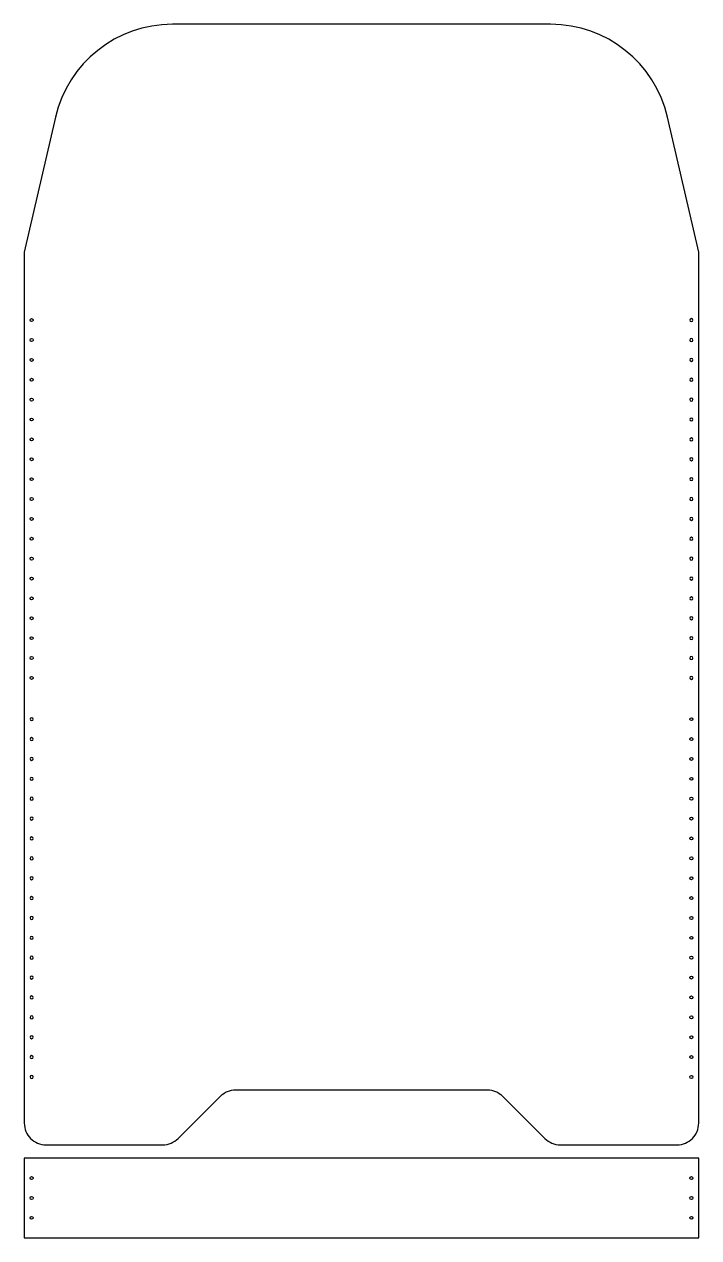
# Model space of a CAD drawing. Header units: millimetres. Extents: x 1126 to 1469, y 3394 to 4011.
import ezdxf

# ---------------------------------------------------------------- set-up
doc = ezdxf.new("R2010")
doc.units = ezdxf.units.MM

# ---------------------------------------------------------------- blocks, each defined once
blk = doc.blocks.new('*U37')
blk.add_circle((0, 0), 0.75)
blk = doc.blocks.new('*U38')
at = {"color": 0, "linetype": 'ByBlock', "lineweight": -2, "transparency": 16777216, "rotation": 90}
for p in [(1130.07, 3860.89), (1130.07, 3850.78), (1130.07, 3840.67), (1130.07, 3830.56), (1130.07, 3820.44), (1130.07, 3810.33), (1130.07, 3800.22), (1130.07, 3790.11), (1130.07, 3780), (1130.07, 3769.89), (1130.07, 3759.78), (1130.07, 3749.67), (1130.07, 3739.56), (1130.07, 3729.44), (1130.07, 3719.33), (1130.07, 3709.22), (1130.07, 3699.11), (1130.07, 3689), (1130.07, 3678.89)]:
    blk.add_blockref('*U37', p, dxfattribs=at)
blk = doc.blocks.new('*U41')
blk.add_circle((0, 0), 0.75)
blk = doc.blocks.new('*U42')
at = {"color": 0, "linetype": 'ByBlock', "lineweight": -2, "transparency": 16777216, "rotation": 90}
for p in [(1130.07, 3860.89), (1130.07, 3850.78), (1130.07, 3840.67), (1130.07, 3830.56), (1130.07, 3820.44), (1130.07, 3810.33), (1130.07, 3800.22), (1130.07, 3790.11), (1130.07, 3780), (1130.07, 3769.89), (1130.07, 3759.78), (1130.07, 3749.67), (1130.07, 3739.56), (1130.07, 3729.44), (1130.07, 3719.33), (1130.07, 3709.22), (1130.07, 3699.11), (1130.07, 3689), (1130.07, 3678.89)]:
    blk.add_blockref('*U41', p, dxfattribs=at)
blk = doc.blocks.new('*U65')
blk.add_circle((0, 0), 0.75)
blk = doc.blocks.new('*U66')
at = {"color": 0, "linetype": 'ByBlock', "lineweight": -2, "transparency": 16777216, "rotation": 90}
for p in [(1130.07, 3860.89), (1130.07, 3850.78), (1130.07, 3840.67), (1130.07, 3830.56), (1130.07, 3820.44), (1130.07, 3810.33), (1130.07, 3800.22), (1130.07, 3790.11), (1130.07, 3780), (1130.07, 3769.89), (1130.07, 3759.78), (1130.07, 3749.67), (1130.07, 3739.56), (1130.07, 3729.44), (1130.07, 3719.33), (1130.07, 3709.22), (1130.07, 3699.11), (1130.07, 3689), (1130.07, 3678.89)]:
    blk.add_blockref('*U65', p, dxfattribs=at)
blk = doc.blocks.new('*U62')
blk.add_circle((0, 0), 0.75)
blk = doc.blocks.new('*U64')
at = {"color": 0, "linetype": 'ByBlock', "lineweight": -2, "transparency": 16777216, "rotation": 90}
for p in [(1130.07, 3860.89), (1130.07, 3850.78), (1130.07, 3840.67), (1130.07, 3830.56), (1130.07, 3820.44), (1130.07, 3810.33), (1130.07, 3800.22), (1130.07, 3790.11), (1130.07, 3780), (1130.07, 3769.89), (1130.07, 3759.78), (1130.07, 3749.67), (1130.07, 3739.56), (1130.07, 3729.44), (1130.07, 3719.33), (1130.07, 3709.22), (1130.07, 3699.11), (1130.07, 3689), (1130.07, 3678.89)]:
    blk.add_blockref('*U62', p, dxfattribs=at)

msp = doc.modelspace()

# ---------------------------------------------------------------- linework, layer by layer
msp.add_lwpolyline([(1394.01, 4011.39), (1201.62, 4011.39, 0.349216), (1142.18, 3964.11), (1126.32, 3895.39), (1126.32, 3452.39, 0.414214), (1137.32, 3441.39), (1196.76, 3441.39, 0.198912), (1204.54, 3444.61), (1226.1, 3466.17, -0.198912), (1233.87, 3469.39), (1361.76, 3469.39, -0.198912), (1369.54, 3466.17), (1391.1, 3444.61, 0.198912), (1398.87, 3441.39), (1458.32, 3441.39, 0.414214), (1469.32, 3452.39), (1469.32, 3895.39), (1453.45, 3964.11, 0.349216)], format="xyb", close=True)
for points in [[(1392.01, 4011.39)], [(1469.32, 3434.56), (1126.32, 3434.56), (1126.32, 3394.11), (1469.32, 3394.11)]]:
    msp.add_lwpolyline(points, close=True)
for centre in [(1130.07, 3424.45), (1465.57, 3424.45), (1130.07, 3414.34), (1465.57, 3414.34), (1130.07, 3404.23), (1465.57, 3404.23)]:
    msp.add_circle(centre, 0.75)

# ---------------------------------------------------------------- block references
msp.add_blockref('*U38', (0, 0))
at = {"xscale": -1}
msp.add_blockref('*U66', (2595.63, 0), dxfattribs=at)
at = {"xscale": -1, "rotation": 180}
msp.add_blockref('*U42', (0, 7336.78), dxfattribs=at)
at = {"rotation": 180}
msp.add_blockref('*U64', (2595.63, 7336.78), dxfattribs=at)

doc.saveas('drawing.dxf')
